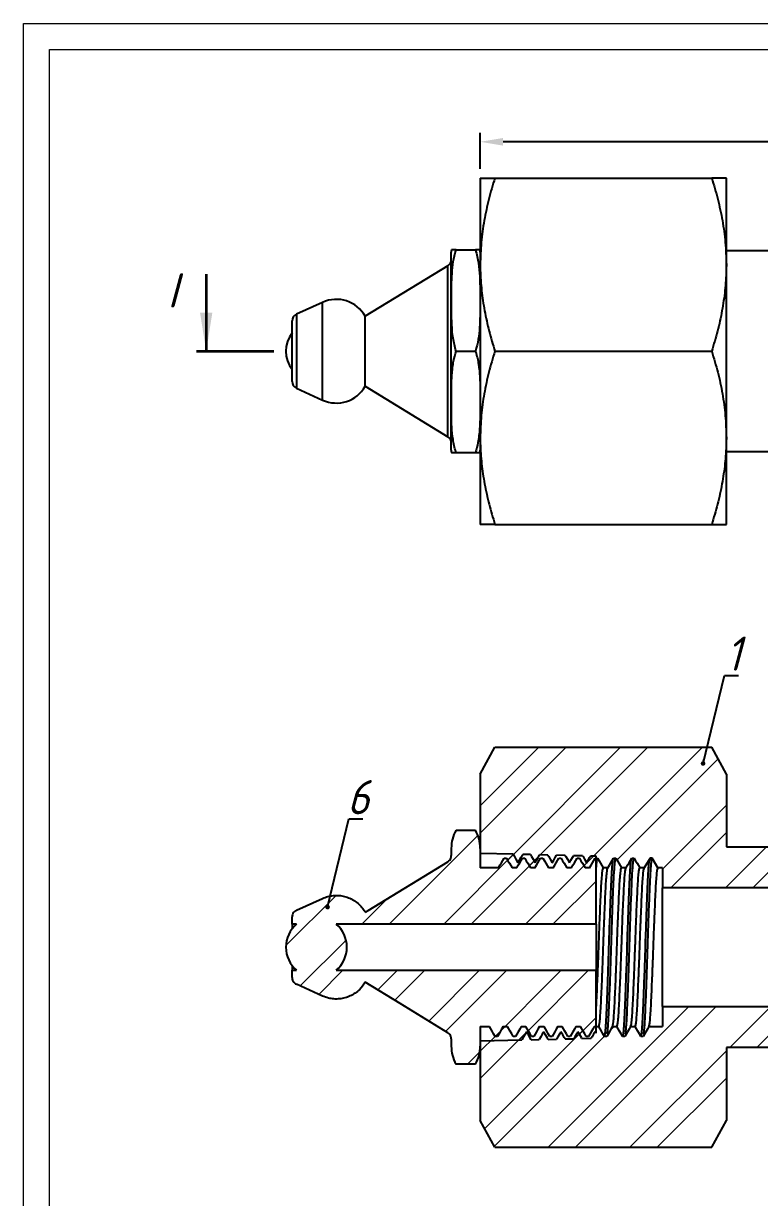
# Model space of a CAD drawing. Header units: millimetres. Extents: x 1276 to 1839, y 649 to 1061.
# Drawn here: x 1692.9 to 1733.3, y 831.9 to 896.3 of the extents above; entities that cross this region are included whole.
import ezdxf

# ---------------------------------------------------------------- set-up
doc = ezdxf.new("R2010")
doc.units = ezdxf.units.MM
doc.linetypes.add('PHANTOM', pattern=[12.7, 6.35, -1.27, 1.27, -1.27, 1.27, -1.27])
doc.linetypes.add('SLD-Solid', pattern=[0])
doc.styles.add('GENISO', font='geniso.shx', dxfattribs={"oblique": 15})
doc.dimstyles.new('Scale', dxfattribs={"dimscale": 0.5, "dimtxt": 2.5, "dimasz": 2.5, "dimexe": 1, "dimexo": 1, "dimgap": 0.2, "dimtad": 1, "dimdec": 1, "dimzin": 0, "dimtxsty": 'GENISO', "dimcen": 2.5, "dimclrd": 1, "dimclre": 1, "dimclrt": 7, "dimadec": 0, "dimazin": 0, "dimtfac": 1, "dimtdec": 1, "dimtmove": 0, "dimatfit": 3, "dimfxl": 1, "dimtzin": 0, "dimlwd": -1, "dimlwe": -1, "dimarcsym": 0})
pattern_1 = [(45, (1694.0508, 793.5355), (-2.24506, 2.24506), []), (45, (1695.5475, 793.5355), (-2.24506, 2.24506), [])]

# ---------------------------------------------------------------- blocks, each defined once
blk = doc.blocks.new('*D17')
at = {"color": 1, "transparency": 16777216}
for p, q in [((1717.955, 888.302), (1717.955, 890.291)), ((1770.255, 886.202), (1770.255, 890.291)), ((1769.005, 889.791), (1719.205, 889.791))]:
    blk.add_line(p, q, dxfattribs=at)
for points in [[(1719.205, 890), (1719.205, 889.583), (1717.955, 889.791)], [(1769.005, 890), (1769.005, 889.583), (1770.255, 889.791)]]:
    blk.add_solid(points, dxfattribs=at)
at = {"layer": 'Defpoints', "color": 0, "transparency": 16777216}
for p in [(1717.955, 889.791), (1717.955, 887.802), (1770.255, 885.702)]:
    blk.add_point(p, dxfattribs=at)
at = {"color": 7, "transparency": 16777216, "insert": (1744.105, 890.61), "char_height": 1.25, "attachment_point": 5, "style": 'GENISO'}
blk.add_mtext('52,3', dxfattribs=at)

msp = doc.modelspace()

# ---------------------------------------------------------------- hatches: boundary and pattern name
at = {"linetype": 'Continuous', "lineweight": 18}
h = msp.add_hatch(dxfattribs=at)
h.set_pattern_fill('ANSI32', color=256, scale=0.333333, style=0)
h.set_pattern_definition(pattern_1)
h.paths.add_polyline_path([(1717.955, 855.102), (1717.955, 849.952), (1718.955, 849.952), (1719.267, 850.493), (1719.392, 850.493), (1719.705, 849.952), (1719.955, 849.952), (1720.267, 850.493), (1720.392, 850.493), (1720.705, 849.952), (1720.955, 849.952), (1721.267, 850.493), (1721.392, 850.493), (1721.705, 849.952), (1721.955, 849.952), (1722.267, 850.493), (1722.392, 850.493), (1722.705, 849.952), (1722.955, 849.952), (1723.267, 850.493), (1723.392, 850.493), (1723.705, 849.952), (1723.955, 849.952), (1724.267, 850.493), (1724.392, 850.493), (1724.705, 849.952), (1724.955, 849.952), (1725.267, 850.493), (1725.392, 850.493), (1725.705, 849.952), (1725.955, 849.952), (1726.267, 850.493), (1726.392, 850.493), (1726.705, 849.952), (1726.955, 849.952), (1727.267, 850.493), (1727.392, 850.493), (1727.705, 849.952), (1727.955, 849.952), (1727.955, 848.852), (1750.455, 848.852), (1750.455, 849.602), (1758.486, 849.602), (1759.955, 850.818), (1759.955, 851.102), (1759.33, 851.102), (1758.939, 851.779), (1758.783, 851.779), (1758.392, 851.102), (1758.08, 851.102), (1757.689, 851.779), (1757.533, 851.779), (1757.142, 851.102), (1756.83, 851.102), (1756.439, 851.779), (1756.283, 851.779), (1755.892, 851.102), (1755.58, 851.102), (1755.189, 851.779), (1755.033, 851.779), (1754.642, 851.102), (1754.33, 851.102), (1753.939, 851.779), (1753.783, 851.779), (1753.392, 851.102), (1753.08, 851.102), (1752.689, 851.779), (1752.533, 851.779), (1752.142, 851.102), (1751.83, 851.102), (1751.439, 851.779), (1751.283, 851.779), (1750.892, 851.102), (1750.58, 851.102), (1750.189, 851.779), (1750.033, 851.779), (1749.642, 851.102), (1749.33, 851.102), (1748.939, 851.779), (1748.783, 851.779), (1748.392, 851.102), (1748.08, 851.102), (1747.689, 851.779), (1747.533, 851.779), (1747.142, 851.102), (1746.83, 851.102), (1746.439, 851.779), (1746.283, 851.779), (1745.892, 851.102), (1745.58, 851.102), (1745.189, 851.779), (1745.033, 851.779), (1744.642, 851.102), (1744.33, 851.102), (1743.939, 851.779), (1743.783, 851.779), (1743.392, 851.102), (1743.08, 851.102), (1742.689, 851.779), (1742.533, 851.779), (1742.142, 851.102), (1741.83, 851.102), (1741.439, 851.779), (1741.283, 851.779), (1740.892, 851.102), (1740.58, 851.102), (1740.189, 851.779), (1740.033, 851.779), (1739.642, 851.102), (1739.33, 851.102), (1738.939, 851.779), (1738.783, 851.779), (1738.392, 851.102), (1738.08, 851.102), (1737.689, 851.779), (1737.533, 851.779), (1737.142, 851.102), (1736.83, 851.102), (1736.439, 851.779), (1736.283, 851.779), (1735.892, 851.102), (1735.58, 851.102), (1735.189, 851.779), (1735.033, 851.779), (1734.642, 851.102), (1731.455, 851.102), (1731.455, 855.102), (1730.655, 856.572), (1718.755, 856.572)], flags=0)
h = msp.add_hatch(dxfattribs=at)
h.set_pattern_fill('ANSI32', color=256, scale=0.333333, style=0)
h.set_pattern_definition(pattern_1)
edge = h.paths.add_edge_path(flags=0)
edge.add_line((1716.367, 840.572), (1716.367, 840.178))
edge.add_arc((1718.387, 840.178), 2.02, 180, 209.3904)
edge.add_line((1716.627, 839.186), (1717.695, 839.186))
edge.add_arc((1715.935, 840.178), 2.02, 330.6096, 360)
edge.add_line((1717.955, 840.178), (1717.955, 840.458))
edge.add_line((1717.955, 840.458), (1720.232, 840.513))
edge.add_spline(control_points=[(1720.232, 840.513), (1720.265, 840.57), (1720.298, 840.626), (1720.33, 840.683), (1720.358, 840.73), (1720.385, 840.777), (1720.412, 840.825), (1720.44, 840.872), (1720.467, 840.919), (1720.494, 840.967)], knot_values=[0.000025, 0.000025, 0.000025, 0.000025, 0.000221, 0.000221, 0.000221, 0.000385, 0.000385, 0.000385, 0.000549, 0.000549, 0.000549, 0.000549], weights=[1, 1, 1, 1, 1, 1, 1, 1, 1, 1], degree=3, periodic=0)
edge.add_spline(control_points=[(1720.494, 840.967), (1720.529, 840.907), (1720.563, 840.848), (1720.597, 840.788), (1720.625, 840.741), (1720.652, 840.694), (1720.679, 840.646), (1720.702, 840.606), (1720.726, 840.566), (1720.749, 840.525)], knot_values=[0, 0, 0, 0, 0.000206, 0.000206, 0.000206, 0.00037, 0.00037, 0.00037, 0.00051, 0.00051, 0.00051, 0.00051], weights=[1, 1, 1, 1, 1, 1, 1, 1, 1, 1], degree=3, periodic=0)
edge.add_line((1720.749, 840.525), (1721.186, 840.536))
edge.add_spline(control_points=[(1721.186, 840.536), (1721.214, 840.585), (1721.243, 840.634), (1721.271, 840.683), (1721.298, 840.73), (1721.326, 840.777), (1721.353, 840.825), (1721.38, 840.872), (1721.408, 840.919), (1721.435, 840.967)], knot_values=[0.000051, 0.000051, 0.000051, 0.000051, 0.000221, 0.000221, 0.000221, 0.000385, 0.000385, 0.000385, 0.000549, 0.000549, 0.000549, 0.000549], weights=[1, 1, 1, 1, 1, 1, 1, 1, 1, 1], degree=3, periodic=0)
edge.add_spline(control_points=[(1721.435, 840.967), (1721.469, 840.907), (1721.504, 840.848), (1721.538, 840.788), (1721.565, 840.741), (1721.593, 840.694), (1721.62, 840.646), (1721.639, 840.613), (1721.658, 840.58), (1721.677, 840.547)], knot_values=[0, 0, 0, 0, 0.000206, 0.000206, 0.000206, 0.00037, 0.00037, 0.00037, 0.000484, 0.000484, 0.000484, 0.000484], weights=[1, 1, 1, 1, 1, 1, 1, 1, 1, 1], degree=3, periodic=0)
edge.add_line((1721.677, 840.547), (1722.14, 840.559))
edge.add_spline(control_points=[(1722.14, 840.559), (1722.164, 840.6), (1722.188, 840.641), (1722.212, 840.683), (1722.239, 840.73), (1722.266, 840.777), (1722.294, 840.825), (1722.321, 840.872), (1722.348, 840.919), (1722.376, 840.967)], knot_values=[0.000078, 0.000078, 0.000078, 0.000078, 0.000221, 0.000221, 0.000221, 0.000385, 0.000385, 0.000385, 0.000549, 0.000549, 0.000549, 0.000549], weights=[1, 1, 1, 1, 1, 1, 1, 1, 1, 1], degree=3, periodic=0)
edge.add_spline(control_points=[(1722.376, 840.967), (1722.41, 840.907), (1722.444, 840.848), (1722.479, 840.788), (1722.506, 840.741), (1722.533, 840.694), (1722.561, 840.646), (1722.575, 840.621), (1722.59, 840.595), (1722.605, 840.57)], knot_values=[0, 0, 0, 0, 0.000206, 0.000206, 0.000206, 0.00037, 0.00037, 0.00037, 0.000458, 0.000458, 0.000458, 0.000458], weights=[1, 1, 1, 1, 1, 1, 1, 1, 1, 1], degree=3, periodic=0)
edge.add_line((1722.605, 840.57), (1723.094, 840.581))
edge.add_spline(control_points=[(1723.094, 840.581), (1723.113, 840.615), (1723.133, 840.649), (1723.152, 840.683), (1723.18, 840.73), (1723.207, 840.777), (1723.234, 840.825), (1723.262, 840.872), (1723.289, 840.919), (1723.316, 840.967)], knot_values=[0.000104, 0.000104, 0.000104, 0.000104, 0.000221, 0.000221, 0.000221, 0.000385, 0.000385, 0.000385, 0.000549, 0.000549, 0.000549, 0.000549], weights=[1, 1, 1, 1, 1, 1, 1, 1, 1, 1], degree=3, periodic=0)
edge.add_spline(control_points=[(1723.316, 840.967), (1723.351, 840.907), (1723.385, 840.848), (1723.419, 840.788), (1723.447, 840.741), (1723.474, 840.694), (1723.501, 840.646), (1723.512, 840.628), (1723.522, 840.61), (1723.533, 840.592)], knot_values=[0, 0, 0, 0, 0.000206, 0.000206, 0.000206, 0.00037, 0.00037, 0.00037, 0.000433, 0.000433, 0.000433, 0.000433], weights=[1, 1, 1, 1, 1, 1, 1, 1, 1, 1], degree=3, periodic=0)
edge.add_line((1723.533, 840.592), (1724.048, 840.604))
edge.add_spline(control_points=[(1724.048, 840.604), (1724.063, 840.63), (1724.078, 840.657), (1724.093, 840.683), (1724.121, 840.73), (1724.148, 840.777), (1724.175, 840.825), (1724.202, 840.872), (1724.23, 840.919), (1724.257, 840.967)], knot_values=[0.00013, 0.00013, 0.00013, 0.00013, 0.000221, 0.000221, 0.000221, 0.000385, 0.000385, 0.000385, 0.000549, 0.000549, 0.000549, 0.000549], weights=[1, 1, 1, 1, 1, 1, 1, 1, 1, 1], degree=3, periodic=0)
edge.add_spline(control_points=[(1724.257, 840.967), (1724.273, 840.939), (1724.289, 840.912), (1724.305, 840.884)], knot_values=[0, 0, 0, 0, 0.000095, 0.000095, 0.000095, 0.000095], weights=[1, 1, 1, 1], degree=3, periodic=0)
edge.add_line((1724.305, 840.884), (1724.305, 844.334))
edge.add_line((1724.305, 844.334), (1710.057, 844.334))
edge.add_arc((1708.967, 845.602), 1.672, 310.6615, 409.30931)
edge.add_line((1710.057, 846.87), (1724.305, 846.87))
edge.add_line((1724.305, 846.87), (1724.305, 850.594))
edge.add_line((1724.305, 850.594), (1723.997, 850.601))
edge.add_spline(control_points=[(1723.997, 850.601), (1723.982, 850.574), (1723.966, 850.547), (1723.951, 850.521), (1723.923, 850.473), (1723.896, 850.426), (1723.869, 850.379), (1723.841, 850.331), (1723.814, 850.284), (1723.787, 850.237)], knot_values=[0.000113, 0.000113, 0.000113, 0.000113, 0.000206, 0.000206, 0.000206, 0.00037, 0.00037, 0.00037, 0.000534, 0.000534, 0.000534, 0.000534], weights=[1, 1, 1, 1, 1, 1, 1, 1, 1, 1], degree=3, periodic=0)
edge.add_spline(control_points=[(1723.787, 850.237), (1723.75, 850.3), (1723.713, 850.364), (1723.676, 850.428), (1723.649, 850.475), (1723.622, 850.523), (1723.594, 850.57), (1723.586, 850.584), (1723.578, 850.597), (1723.571, 850.611)], knot_values=[0, 0, 0, 0, 0.000221, 0.000221, 0.000221, 0.000385, 0.000385, 0.000385, 0.000432, 0.000432, 0.000432, 0.000432], weights=[1, 1, 1, 1, 1, 1, 1, 1, 1, 1], degree=3, periodic=0)
edge.add_line((1723.571, 850.611), (1723.069, 850.623))
edge.add_spline(control_points=[(1723.069, 850.623), (1723.049, 850.589), (1723.03, 850.555), (1723.01, 850.521), (1722.983, 850.473), (1722.955, 850.426), (1722.928, 850.379), (1722.901, 850.331), (1722.873, 850.284), (1722.846, 850.237)], knot_values=[0.000088, 0.000088, 0.000088, 0.000088, 0.000206, 0.000206, 0.000206, 0.00037, 0.00037, 0.00037, 0.000534, 0.000534, 0.000534, 0.000534], weights=[1, 1, 1, 1, 1, 1, 1, 1, 1, 1], degree=3, periodic=0)
edge.add_spline(control_points=[(1722.846, 850.237), (1722.809, 850.3), (1722.772, 850.364), (1722.735, 850.428), (1722.708, 850.475), (1722.681, 850.523), (1722.653, 850.57), (1722.641, 850.591), (1722.629, 850.613), (1722.617, 850.634)], knot_values=[0, 0, 0, 0, 0.000221, 0.000221, 0.000221, 0.000385, 0.000385, 0.000385, 0.000459, 0.000459, 0.000459, 0.000459], weights=[1, 1, 1, 1, 1, 1, 1, 1, 1, 1], degree=3, periodic=0)
edge.add_line((1722.617, 850.634), (1722.141, 850.645))
edge.add_spline(control_points=[(1722.141, 850.645), (1722.117, 850.604), (1722.093, 850.562), (1722.069, 850.521), (1722.042, 850.473), (1722.015, 850.426), (1721.987, 850.379), (1721.96, 850.331), (1721.933, 850.284), (1721.905, 850.237)], knot_values=[0.000062, 0.000062, 0.000062, 0.000062, 0.000206, 0.000206, 0.000206, 0.00037, 0.00037, 0.00037, 0.000534, 0.000534, 0.000534, 0.000534], weights=[1, 1, 1, 1, 1, 1, 1, 1, 1, 1], degree=3, periodic=0)
edge.add_spline(control_points=[(1721.905, 850.237), (1721.868, 850.3), (1721.832, 850.364), (1721.795, 850.428), (1721.767, 850.475), (1721.74, 850.523), (1721.713, 850.57), (1721.696, 850.599), (1721.679, 850.628), (1721.663, 850.657)], knot_values=[0, 0, 0, 0, 0.000221, 0.000221, 0.000221, 0.000385, 0.000385, 0.000385, 0.000485, 0.000485, 0.000485, 0.000485], weights=[1, 1, 1, 1, 1, 1, 1, 1, 1, 1], degree=3, periodic=0)
edge.add_line((1721.663, 850.657), (1721.213, 850.668))
edge.add_spline(control_points=[(1721.213, 850.668), (1721.185, 850.619), (1721.157, 850.57), (1721.128, 850.521), (1721.101, 850.473), (1721.074, 850.426), (1721.046, 850.379), (1721.019, 850.331), (1720.992, 850.284), (1720.965, 850.237)], knot_values=[0.000036, 0.000036, 0.000036, 0.000036, 0.000206, 0.000206, 0.000206, 0.00037, 0.00037, 0.00037, 0.000534, 0.000534, 0.000534, 0.000534], weights=[1, 1, 1, 1, 1, 1, 1, 1, 1, 1], degree=3, periodic=0)
edge.add_spline(control_points=[(1720.965, 850.237), (1720.928, 850.3), (1720.891, 850.364), (1720.854, 850.428), (1720.827, 850.475), (1720.799, 850.523), (1720.772, 850.57), (1720.751, 850.607), (1720.73, 850.643), (1720.709, 850.68)], knot_values=[0, 0, 0, 0, 0.000221, 0.000221, 0.000221, 0.000385, 0.000385, 0.000385, 0.000511, 0.000511, 0.000511, 0.000511], weights=[1, 1, 1, 1, 1, 1, 1, 1, 1, 1], degree=3, periodic=0)
edge.add_line((1720.709, 850.68), (1720.285, 850.69))
edge.add_spline(control_points=[(1720.285, 850.69), (1720.253, 850.633), (1720.22, 850.577), (1720.188, 850.521), (1720.16, 850.473), (1720.133, 850.426), (1720.106, 850.379), (1720.078, 850.331), (1720.051, 850.284), (1720.024, 850.237)], knot_values=[0.000011, 0.000011, 0.000011, 0.000011, 0.000206, 0.000206, 0.000206, 0.00037, 0.00037, 0.00037, 0.000534, 0.000534, 0.000534, 0.000534], weights=[1, 1, 1, 1, 1, 1, 1, 1, 1, 1], degree=3, periodic=0)
edge.add_spline(control_points=[(1720.024, 850.237), (1719.987, 850.3), (1719.95, 850.364), (1719.913, 850.428), (1719.886, 850.475), (1719.859, 850.523), (1719.831, 850.57), (1719.806, 850.614), (1719.78, 850.658), (1719.755, 850.702)], knot_values=[0, 0, 0, 0, 0.000221, 0.000221, 0.000221, 0.000385, 0.000385, 0.000385, 0.000538, 0.000538, 0.000538, 0.000538], weights=[1, 1, 1, 1, 1, 1, 1, 1, 1, 1], degree=3, periodic=0)
edge.add_line((1719.755, 850.702), (1717.955, 850.745))
edge.add_line((1717.955, 850.745), (1717.955, 851.026))
edge.add_arc((1715.935, 851.026), 2.02, 0, 29.3904)
edge.add_line((1717.695, 852.018), (1716.627, 852.018))
edge.add_arc((1718.387, 851.026), 2.02, 150.6096, 180)
edge.add_line((1716.367, 851.026), (1716.367, 850.632))
edge.add_spline(control_points=[(1716.367, 850.632), (1716.367, 850.63), (1716.367, 850.629), (1716.367, 850.627), (1716.367, 850.583), (1716.359, 850.538), (1716.343, 850.496), (1716.328, 850.455), (1716.306, 850.415), (1716.278, 850.38), (1716.25, 850.346), (1716.215, 850.316), (1716.177, 850.293)], knot_values=[0.000403, 0.000403, 0.000403, 0.000403, 0.000407, 0.000407, 0.000407, 0.00054, 0.00054, 0.00054, 0.000673, 0.000673, 0.000673, 0.000806, 0.000806, 0.000806, 0.000806], weights=[1, 1, 1, 1, 1, 1, 1, 1, 1, 1, 1, 1, 1], degree=3, periodic=0)
edge.add_spline(control_points=[(1716.177, 850.293), (1714.722, 849.403), (1713.268, 848.514), (1711.813, 847.624), (1711.757, 847.59), (1711.702, 847.556), (1711.646, 847.522)], knot_values=[0.009861, 0.009861, 0.009861, 0.009861, 0.014977, 0.014977, 0.014977, 0.015173, 0.015173, 0.015173, 0.015173], weights=[1, 1, 1, 1, 1, 1, 1], degree=3, periodic=0)
edge.add_spline(control_points=[(1711.646, 847.522), (1711.606, 847.592), (1711.562, 847.659), (1711.514, 847.723), (1711.39, 847.886), (1711.237, 848.029), (1711.067, 848.142), (1710.897, 848.255), (1710.705, 848.34), (1710.507, 848.39), (1710.309, 848.44), (1710.1, 848.456), (1709.896, 848.438), (1709.693, 848.42), (1709.49, 848.366), (1709.305, 848.281)], knot_values=[0, 0, 0, 0, 0.000241, 0.000241, 0.000241, 0.000861, 0.000861, 0.000861, 0.001481, 0.001481, 0.001481, 0.002101, 0.002101, 0.002101, 0.00272, 0.00272, 0.00272, 0.00272], weights=[1, 1, 1, 1, 1, 1, 1, 1, 1, 1, 1, 1, 1, 1, 1, 1], degree=3, periodic=0)
edge.add_spline(control_points=[(1709.305, 848.281), (1708.826, 848.064), (1708.347, 847.846), (1707.868, 847.628)], knot_values=[0.005086, 0.005086, 0.005086, 0.005086, 0.006664, 0.006664, 0.006664, 0.006664], weights=[1, 1, 1, 1], degree=3, periodic=0)
edge.add_spline(control_points=[(1707.868, 847.628), (1707.828, 847.61), (1707.79, 847.584), (1707.758, 847.553), (1707.726, 847.523), (1707.699, 847.486), (1707.679, 847.446), (1707.659, 847.407), (1707.645, 847.363), (1707.639, 847.319), (1707.637, 847.302), (1707.636, 847.284), (1707.636, 847.267)], knot_values=[0, 0, 0, 0, 0.000133, 0.000133, 0.000133, 0.000267, 0.000267, 0.000267, 0.0004, 0.0004, 0.0004, 0.000452, 0.000452, 0.000452, 0.000452], weights=[1, 1, 1, 1, 1, 1, 1, 1, 1, 1, 1, 1, 1], degree=3, periodic=0)
edge.add_line((1707.636, 847.267), (1707.636, 846.87))
edge.add_line((1707.636, 846.87), (1707.877, 846.87))
edge.add_arc((1708.967, 845.602), 1.672, 130.69069, 229.3385)
edge.add_line((1707.878, 844.334), (1707.636, 844.334))
edge.add_line((1707.636, 844.334), (1707.636, 843.937))
edge.add_spline(control_points=[(1707.636, 843.937), (1707.636, 843.91), (1707.639, 843.882), (1707.644, 843.856), (1707.653, 843.812), (1707.67, 843.77), (1707.693, 843.732), (1707.716, 843.694), (1707.746, 843.659), (1707.78, 843.631), (1707.807, 843.609), (1707.837, 843.59), (1707.868, 843.575)], knot_values=[0.000452, 0.000452, 0.000452, 0.000452, 0.000533, 0.000533, 0.000533, 0.000666, 0.000666, 0.000666, 0.0008, 0.0008, 0.0008, 0.000903, 0.000903, 0.000903, 0.000903], weights=[1, 1, 1, 1, 1, 1, 1, 1, 1, 1, 1, 1, 1], degree=3, periodic=0)
edge.add_spline(control_points=[(1707.868, 843.575), (1708.347, 843.358), (1708.826, 843.14), (1709.305, 842.922)], knot_values=[0.016486, 0.016486, 0.016486, 0.016486, 0.018077, 0.018077, 0.018077, 0.018077], weights=[1, 1, 1, 1], degree=3, periodic=0)
edge.add_spline(control_points=[(1709.305, 842.922), (1709.406, 842.876), (1709.513, 842.838), (1709.621, 842.812), (1709.819, 842.762), (1710.029, 842.747), (1710.232, 842.766), (1710.435, 842.785), (1710.638, 842.84), (1710.823, 842.925), (1711.009, 843.011), (1711.182, 843.129), (1711.329, 843.271), (1711.453, 843.392), (1711.561, 843.531), (1711.646, 843.681)], knot_values=[0, 0, 0, 0, 0.000336, 0.000336, 0.000336, 0.000954, 0.000954, 0.000954, 0.001573, 0.001573, 0.001573, 0.002191, 0.002191, 0.002191, 0.002713, 0.002713, 0.002713, 0.002713], weights=[1, 1, 1, 1, 1, 1, 1, 1, 1, 1, 1, 1, 1, 1, 1, 1], degree=3, periodic=0)
edge.add_spline(control_points=[(1711.646, 843.681), (1712.285, 843.291), (1712.923, 842.9), (1713.562, 842.51), (1714.433, 841.977), (1715.305, 841.444), (1716.177, 840.91)], knot_values=[0.022513, 0.022513, 0.022513, 0.022513, 0.024745, 0.024745, 0.024745, 0.027794, 0.027794, 0.027794, 0.027794], weights=[1, 1, 1, 1, 1, 1, 1], degree=3, periodic=0)
edge.add_spline(control_points=[(1716.177, 840.91), (1716.218, 840.886), (1716.254, 840.854), (1716.283, 840.816), (1716.31, 840.782), (1716.332, 840.741), (1716.346, 840.699), (1716.36, 840.658), (1716.367, 840.615), (1716.367, 840.572)], knot_values=[0, 0, 0, 0, 0.000141, 0.000141, 0.000141, 0.000274, 0.000274, 0.000274, 0.000403, 0.000403, 0.000403, 0.000403], weights=[1, 1, 1, 1, 1, 1, 1, 1, 1, 1], degree=3, periodic=0)
h = msp.add_hatch(dxfattribs=at)
h.set_pattern_fill('ANSI32', color=256, scale=0.333333, style=0)
h.set_pattern_definition(pattern_1)
h.paths.add_polyline_path([(1734.408, 839.425), (1734.564, 839.425), (1734.955, 840.102), (1735.267, 840.102), (1735.658, 839.425), (1735.814, 839.425), (1736.205, 840.102), (1736.517, 840.102), (1736.908, 839.425), (1737.064, 839.425), (1737.455, 840.102), (1737.767, 840.102), (1738.158, 839.425), (1738.314, 839.425), (1738.705, 840.102), (1739.017, 840.102), (1739.408, 839.425), (1739.564, 839.425), (1739.955, 840.102), (1740.267, 840.102), (1740.658, 839.425), (1740.814, 839.425), (1741.205, 840.102), (1741.517, 840.102), (1741.908, 839.425), (1742.064, 839.425), (1742.455, 840.102), (1742.767, 840.102), (1743.158, 839.425), (1743.314, 839.425), (1743.705, 840.102), (1744.017, 840.102), (1744.408, 839.425), (1744.564, 839.425), (1744.955, 840.102), (1745.267, 840.102), (1745.658, 839.425), (1745.814, 839.425), (1746.205, 840.102), (1746.517, 840.102), (1746.908, 839.425), (1747.064, 839.425), (1747.455, 840.102), (1747.767, 840.102), (1748.158, 839.425), (1748.314, 839.425), (1748.705, 840.102), (1749.017, 840.102), (1749.408, 839.425), (1749.564, 839.425), (1749.955, 840.102), (1750.267, 840.102), (1750.658, 839.425), (1750.814, 839.425), (1751.205, 840.102), (1751.517, 840.102), (1751.908, 839.425), (1752.064, 839.425), (1752.455, 840.102), (1752.767, 840.102), (1753.158, 839.425), (1753.314, 839.425), (1753.705, 840.102), (1754.017, 840.102), (1754.408, 839.425), (1754.564, 839.425), (1754.955, 840.102), (1755.267, 840.102), (1755.658, 839.425), (1755.814, 839.425), (1756.205, 840.102), (1756.517, 840.102), (1756.908, 839.425), (1757.064, 839.425), (1757.455, 840.102), (1757.767, 840.102), (1758.158, 839.425), (1758.314, 839.425), (1758.705, 840.102), (1759.955, 840.102), (1759.955, 840.385), (1758.486, 841.602), (1750.455, 841.602), (1750.455, 842.352), (1727.955, 842.352), (1727.955, 841.252), (1727.205, 841.252), (1726.892, 840.711), (1726.767, 840.711), (1726.455, 841.252), (1726.205, 841.252), (1725.892, 840.711), (1725.767, 840.711), (1725.455, 841.252), (1725.205, 841.252), (1724.892, 840.711), (1724.767, 840.711), (1724.455, 841.252), (1724.205, 841.252), (1723.892, 840.711), (1723.767, 840.711), (1723.455, 841.252), (1723.205, 841.252), (1722.892, 840.711), (1722.767, 840.711), (1722.455, 841.252), (1722.205, 841.252), (1721.892, 840.711), (1721.767, 840.711), (1721.455, 841.252), (1721.205, 841.252), (1720.892, 840.711), (1720.767, 840.711), (1720.455, 841.252), (1720.205, 841.252), (1719.892, 840.711), (1719.767, 840.711), (1719.455, 841.252), (1719.205, 841.252), (1718.892, 840.711), (1718.767, 840.711), (1718.455, 841.252), (1717.955, 841.252), (1717.955, 836.102), (1718.755, 834.632), (1730.655, 834.632), (1731.455, 836.102), (1731.455, 840.102), (1734.017, 840.102)], flags=0)

# ---------------------------------------------------------------- linework, layer by layer
at = {"linetype": 'Continuous', "lineweight": 25}
for p, q in [((1717.955, 887.802), (1717.955, 883.052)), ((1718.755, 887.802), (1730.655, 887.802)), ((1731.455, 883.052), (1731.455, 887.802)), ((1716.627, 883.859), (1717.695, 883.859)), ((1734.955, 883.802), (1731.455, 883.802)), ((1716.367, 875.59), (1716.367, 883.727)), ((1716.177, 882.994), (1711.646, 880.223)), ((1716.177, 875.957), (1716.177, 882.994)), ((1717.955, 883.052), (1717.955, 873.552)), ((1731.455, 873.552), (1731.455, 883.052)), ((1709.305, 880.983), (1707.868, 880.329)), ((1709.305, 876.963), (1709.305, 880.983)), ((1707.636, 876.638), (1707.636, 879.968)), ((1707.868, 880.329), (1707.868, 877.29)), ((1711.646, 877.343), (1711.646, 880.223)), ((1716.627, 878.302), (1717.695, 878.302)), ((1718.755, 878.302), (1730.655, 878.302)), ((1711.646, 876.383), (1711.646, 877.343)), ((1707.868, 877.29), (1707.868, 876.277)), ((1709.305, 875.623), (1709.305, 876.963)), ((1707.868, 876.277), (1709.305, 875.623)), ((1711.646, 876.383), (1716.177, 873.612)), ((1716.177, 873.612), (1716.177, 875.957)), ((1716.367, 872.878), (1716.367, 875.59)), ((1717.955, 873.552), (1717.955, 868.802)), ((1731.455, 868.802), (1731.455, 873.552)), ((1716.627, 872.746), (1717.695, 872.746)), ((1731.455, 872.802), (1734.324, 872.802)), ((1718.755, 868.802), (1730.655, 868.802)), ((1717.955, 855.102), (1718.755, 856.572)), ((1718.755, 856.572), (1730.655, 856.572)), ((1731.455, 855.102), (1730.655, 856.572)), ((1717.955, 855.102), (1717.955, 849.952)), ((1731.455, 855.102), (1731.455, 851.102)), ((1716.627, 852.018), (1717.695, 852.018)), ((1716.367, 851.026), (1716.367, 850.632)), ((1717.955, 851.026), (1717.955, 850.745)), ((1731.455, 851.102), (1734.642, 851.102)), ((1719.755, 850.702), (1717.955, 850.745)), ((1719.267, 850.493), (1719.392, 850.493)), ((1720.267, 850.493), (1720.392, 850.493)), ((1720.709, 850.68), (1720.285, 850.69)), ((1721.663, 850.657), (1721.213, 850.668)), ((1721.267, 850.493), (1721.392, 850.493)), ((1722.617, 850.634), (1722.141, 850.645)), ((1722.267, 850.493), (1722.392, 850.493)), ((1723.571, 850.611), (1723.069, 850.623)), ((1723.267, 850.493), (1723.392, 850.493)), ((1724.305, 850.594), (1723.997, 850.601)), ((1724.267, 850.493), (1724.392, 850.493)), ((1724.305, 846.87), (1724.305, 850.594)), ((1725.267, 850.493), (1725.392, 850.493)), ((1726.267, 850.493), (1726.392, 850.493)), ((1727.267, 850.493), (1726.955, 849.952)), ((1727.392, 850.493), (1727.267, 850.493)), ((1727.705, 849.952), (1727.392, 850.493)), ((1718.955, 849.952), (1717.955, 849.952)), ((1719.955, 849.952), (1719.705, 849.952)), ((1720.955, 849.952), (1720.705, 849.952)), ((1721.955, 849.952), (1721.705, 849.952)), ((1722.955, 849.952), (1722.705, 849.952)), ((1723.955, 849.952), (1723.705, 849.952)), ((1724.955, 849.952), (1724.705, 849.952)), ((1725.955, 849.952), (1725.705, 849.952)), ((1726.955, 849.952), (1726.705, 849.952)), ((1727.955, 849.952), (1727.705, 849.952)), ((1727.955, 849.952), (1727.955, 848.852)), ((1750.455, 848.852), (1727.955, 848.852)), ((1727.955, 842.352), (1727.955, 848.852)), ((1707.868, 847.628), (1709.305, 848.281)), ((1707.636, 846.87), (1707.636, 847.267)), ((1707.877, 846.87), (1707.636, 846.87)), ((1707.636, 846.87), (1707.636, 846.614)), ((1724.305, 846.87), (1710.057, 846.87)), ((1724.305, 846.87), (1724.305, 844.334)), ((1707.636, 844.59), (1707.636, 844.334)), ((1707.636, 843.937), (1707.636, 844.334)), ((1707.636, 844.334), (1707.878, 844.334)), ((1710.057, 844.334), (1724.305, 844.334)), ((1724.305, 840.884), (1724.305, 844.334)), ((1709.305, 842.922), (1707.868, 843.575)), ((1727.955, 842.352), (1727.955, 841.252)), ((1727.955, 842.352), (1750.455, 842.352)), ((1717.955, 841.252), (1717.955, 836.102)), ((1717.955, 841.252), (1718.455, 841.252)), ((1718.892, 840.711), (1718.767, 840.711)), ((1719.205, 841.252), (1719.455, 841.252)), ((1719.892, 840.711), (1719.767, 840.711)), ((1720.205, 841.252), (1720.455, 841.252)), ((1720.892, 840.711), (1720.767, 840.711)), ((1721.205, 841.252), (1721.455, 841.252)), ((1721.892, 840.711), (1721.767, 840.711)), ((1722.205, 841.252), (1722.455, 841.252)), ((1722.892, 840.711), (1722.767, 840.711)), ((1723.205, 841.252), (1723.455, 841.252)), ((1723.892, 840.711), (1723.767, 840.711)), ((1724.205, 841.252), (1724.455, 841.252)), ((1724.305, 840.884), (1724.257, 840.967)), ((1724.892, 840.711), (1724.767, 840.711)), ((1725.205, 841.252), (1725.455, 841.252)), ((1725.892, 840.711), (1725.767, 840.711)), ((1726.205, 841.252), (1726.455, 841.252)), ((1726.892, 840.711), (1726.767, 840.711)), ((1727.205, 841.252), (1727.955, 841.252)), ((1716.367, 840.572), (1716.367, 840.178)), ((1717.955, 840.458), (1720.232, 840.513)), ((1717.955, 840.458), (1717.955, 840.178)), ((1720.749, 840.525), (1721.186, 840.536)), ((1721.677, 840.547), (1722.14, 840.559)), ((1722.605, 840.57), (1723.094, 840.581)), ((1723.533, 840.592), (1724.048, 840.604)), ((1734.017, 840.102), (1731.455, 840.102)), ((1731.455, 840.102), (1731.455, 836.102)), ((1717.695, 839.186), (1716.627, 839.186)), ((1718.755, 834.632), (1717.955, 836.102)), ((1730.655, 834.632), (1731.455, 836.102)), ((1718.755, 834.632), (1730.655, 834.632))]:
    msp.add_line(p, q, dxfattribs=at)
at = {"linetype": 'Continuous', "lineweight": 35}
msp.add_line((1702.921, 882.536), (1702.921, 878.302), dxfattribs=at)
at = {"linetype": 'PHANTOM', "lineweight": 35}
msp.add_line((1702.392, 878.302), (1706.627, 878.302), dxfattribs=at)
at = {"linetype": 'SLD-Solid', "lineweight": 15}
for points in [[(1692.898, 896.283), (1839.363, 896.283), (1839.363, 793.973), (1692.898, 793.973)], [(1694.334, 894.847), (1837.927, 894.847), (1837.927, 795.409), (1694.334, 795.409)]]:
    msp.add_lwpolyline(points, close=True, dxfattribs=at)
at = {"linetype": 'Continuous', "lineweight": 25, "flags": 128}
for points in [[(1711.646, 847.522), (1711.813, 847.624), (1716.177, 850.293)], [(1718.955, 849.952), (1719.038, 850.096), (1719.121, 850.239), (1719.267, 850.493)], [(1719.392, 850.493), (1719.475, 850.349), (1719.558, 850.206), (1719.705, 849.952)], [(1719.755, 850.702), (1719.831, 850.57), (1719.913, 850.428), (1720.024, 850.237)], [(1719.955, 849.952), (1720.038, 850.096), (1720.121, 850.239), (1720.267, 850.493)], [(1720.024, 850.237), (1720.106, 850.379), (1720.188, 850.521), (1720.285, 850.69)], [(1720.392, 850.493), (1720.475, 850.349), (1720.558, 850.206), (1720.705, 849.952)], [(1720.709, 850.68), (1720.772, 850.57), (1720.854, 850.428), (1720.965, 850.237)], [(1720.955, 849.952), (1721.038, 850.096), (1721.121, 850.239), (1721.267, 850.493)], [(1720.965, 850.237), (1721.046, 850.379), (1721.128, 850.521), (1721.213, 850.668)], [(1721.392, 850.493), (1721.475, 850.349), (1721.558, 850.206), (1721.705, 849.952)], [(1721.663, 850.657), (1721.713, 850.57), (1721.795, 850.428), (1721.905, 850.237)], [(1721.905, 850.237), (1721.987, 850.379), (1722.069, 850.521), (1722.141, 850.645)], [(1721.955, 849.952), (1722.038, 850.096), (1722.121, 850.239), (1722.267, 850.493)], [(1722.392, 850.493), (1722.475, 850.349), (1722.558, 850.206), (1722.705, 849.952)], [(1722.617, 850.634), (1722.653, 850.57), (1722.735, 850.428), (1722.846, 850.237)], [(1722.846, 850.237), (1722.928, 850.379), (1723.01, 850.521), (1723.069, 850.623)], [(1722.955, 849.952), (1723.038, 850.096), (1723.121, 850.239), (1723.267, 850.493)], [(1723.392, 850.493), (1723.475, 850.349), (1723.558, 850.206), (1723.705, 849.952)], [(1723.571, 850.611), (1723.594, 850.57), (1723.676, 850.428), (1723.787, 850.237)], [(1723.787, 850.237), (1723.869, 850.379), (1723.951, 850.521), (1723.997, 850.601)], [(1723.955, 849.952), (1724.038, 850.096), (1724.121, 850.239), (1724.267, 850.493)], [(1724.392, 850.493), (1724.475, 850.349), (1724.558, 850.206), (1724.705, 849.952)], [(1724.955, 849.952), (1725.038, 850.096), (1725.121, 850.239), (1725.267, 850.493)], [(1725.392, 850.493), (1725.475, 850.349), (1725.558, 850.206), (1725.705, 849.952)], [(1725.955, 849.952), (1726.038, 850.096), (1726.121, 850.239), (1726.267, 850.493)], [(1726.392, 850.493), (1726.475, 850.349), (1726.558, 850.206), (1726.705, 849.952)], [(1716.177, 840.91), (1713.562, 842.51), (1711.646, 843.681)], [(1718.767, 840.711), (1718.684, 840.854), (1718.601, 840.998), (1718.455, 841.252)], [(1719.205, 841.252), (1719.122, 841.108), (1719.039, 840.964), (1718.892, 840.711)], [(1719.767, 840.711), (1719.684, 840.854), (1719.601, 840.998), (1719.455, 841.252)], [(1720.205, 841.252), (1720.122, 841.108), (1720.039, 840.964), (1719.892, 840.711)], [(1720.494, 840.967), (1720.412, 840.825), (1720.33, 840.683), (1720.232, 840.513)], [(1720.767, 840.711), (1720.684, 840.854), (1720.601, 840.998), (1720.455, 841.252)], [(1720.749, 840.525), (1720.679, 840.646), (1720.597, 840.788), (1720.494, 840.967)], [(1721.205, 841.252), (1721.122, 841.108), (1721.039, 840.964), (1720.892, 840.711)], [(1721.435, 840.967), (1721.353, 840.825), (1721.271, 840.683), (1721.186, 840.536)], [(1721.677, 840.547), (1721.62, 840.646), (1721.538, 840.788), (1721.435, 840.967)], [(1721.767, 840.711), (1721.684, 840.854), (1721.601, 840.998), (1721.455, 841.252)], [(1722.205, 841.252), (1722.122, 841.108), (1722.039, 840.964), (1721.892, 840.711)], [(1722.376, 840.967), (1722.294, 840.825), (1722.212, 840.683), (1722.14, 840.559)], [(1722.605, 840.57), (1722.561, 840.646), (1722.479, 840.788), (1722.376, 840.967)], [(1722.767, 840.711), (1722.684, 840.854), (1722.601, 840.998), (1722.455, 841.252)], [(1723.205, 841.252), (1723.122, 841.108), (1723.039, 840.964), (1722.892, 840.711)], [(1723.316, 840.967), (1723.234, 840.825), (1723.152, 840.683), (1723.094, 840.581)], [(1723.533, 840.592), (1723.501, 840.646), (1723.419, 840.788), (1723.316, 840.967)], [(1723.767, 840.711), (1723.684, 840.854), (1723.601, 840.998), (1723.455, 841.252)], [(1724.205, 841.252), (1724.122, 841.108), (1724.039, 840.964), (1723.892, 840.711)], [(1724.257, 840.967), (1724.175, 840.825), (1724.093, 840.683), (1724.048, 840.604)], [(1724.767, 840.711), (1724.684, 840.854), (1724.601, 840.998), (1724.455, 841.252)], [(1725.205, 841.252), (1725.122, 841.108), (1725.039, 840.964), (1724.892, 840.711)], [(1725.767, 840.711), (1725.684, 840.854), (1725.601, 840.998), (1725.455, 841.252)], [(1726.205, 841.252), (1726.122, 841.108), (1726.039, 840.964), (1725.892, 840.711)], [(1726.767, 840.711), (1726.684, 840.854), (1726.601, 840.998), (1726.455, 841.252)], [(1727.205, 841.252), (1727.122, 841.108), (1727.039, 840.964), (1726.892, 840.711)]]:
    msp.add_lwpolyline(points, dxfattribs=at)
at = {"linetype": 'Continuous', "lineweight": 25}
for centre, radius, start, end in [((1718.387, 883.727), 2.02, 176.25344, 180), ((1715.935, 883.727), 2.02, 0, 3.74358), ((1715.97, 883.333), 0.397, 301.4451, 0), ((1710.06, 879.323), 1.824, 29.59048, 114.47124), ((1708.033, 879.968), 0.397, 114.47124, 180), ((1708.967, 878.302), 1.672, 142.754, 217.246), ((1708.033, 876.638), 0.397, 180, 245.52876), ((1710.06, 877.283), 1.824, 245.52876, 330.40952), ((1715.97, 873.273), 0.397, 0, 58.5549), ((1718.387, 872.878), 2.02, 180, 183.74358), ((1715.935, 872.878), 2.02, 356.25344, 0), ((1718.387, 851.026), 2.02, 150.6096, 180), ((1715.935, 851.026), 2.02, 0, 29.3904), ((1708.967, 845.602), 1.672, 130.69069, 229.3385), ((1708.967, 845.602), 1.672, 310.6615, 49.30931), ((1718.387, 840.178), 2.02, 180, 209.3904), ((1715.935, 840.178), 2.02, 330.6096, 0)]:
    msp.add_arc(centre, radius, start, end, dxfattribs=at)
for points, knots in [([(1718.755, 887.802), (1718.64, 887.418), (1718.41, 886.647), (1718.159, 885.467), (1717.987, 884.267), (1717.966, 883.458), (1717.955, 883.052)], [0, 0, 0, 0, 0.24755, 0.495847, 0.747207, 1, 1, 1, 1]), ([(1717.955, 887.802), (1717.966, 887.802), (1717.986, 887.802), (1718.118, 887.802), (1718.283, 887.802), (1718.494, 887.802), (1718.668, 887.802), (1718.755, 887.802)], [0, 0, 0, 0, 0.260797, 0.444507, 0.628722, 0.814202, 1, 1, 1, 1]), ([(1730.655, 887.802), (1730.769, 887.418), (1730.999, 886.647), (1731.25, 885.467), (1731.422, 884.267), (1731.444, 883.458), (1731.455, 883.052)], [0, 0, 0, 0, 0.24755, 0.495847, 0.747207, 1, 1, 1, 1]), ([(1731.455, 887.802), (1731.443, 887.802), (1731.424, 887.802), (1731.292, 887.802), (1731.127, 887.802), (1730.916, 887.802), (1730.742, 887.802), (1730.655, 887.802)], [0, 0, 0, 0, 0.260797, 0.444507, 0.628722, 0.814202, 1, 1, 1, 1]), ([(1716.627, 878.302), (1716.565, 878.542), (1716.44, 879.022), (1716.373, 880.017), (1716.368, 881.197), (1716.381, 882.35), (1716.457, 883.219), (1716.571, 883.646), (1716.627, 883.859)], [0, 0, 0, 0, 0.131624, 0.263592, 0.533387, 0.765319, 0.882778, 1, 1, 1, 1]), ([(1716.627, 883.859), (1716.566, 883.859), (1716.442, 883.859), (1716.376, 883.859), (1716.375, 883.859), (1716.375, 883.859)], [0, 0, 0, 0, 0.261532, 0.527184, 1, 1, 1, 1]), ([(1717.695, 883.859), (1717.756, 883.621), (1717.88, 883.141), (1717.95, 882.146), (1717.954, 880.965), (1717.941, 879.812), (1717.864, 878.944), (1717.751, 878.517), (1717.695, 878.302)], [0, 0, 0, 0, 0.130763, 0.263586, 0.533386, 0.765323, 0.8821, 1, 1, 1, 1]), ([(1717.947, 883.859), (1717.948, 883.859), (1717.957, 883.859), (1717.94, 883.859), (1717.865, 883.859), (1717.752, 883.859), (1717.695, 883.859)], [0, 0, 0, 0, 0.066853, 0.530686, 0.76422, 1, 1, 1, 1]), ([(1717.955, 883.052), (1717.955, 882.951), (1717.959, 882.478), (1718.016, 881.632), (1718.182, 880.516), (1718.426, 879.404), (1718.645, 878.67), (1718.755, 878.302)], [0, 0, 0, 0, 0.063121, 0.294841, 0.527715, 0.763498, 1, 1, 1, 1]), ([(1731.455, 883.052), (1731.454, 882.951), (1731.451, 882.478), (1731.393, 881.632), (1731.228, 880.516), (1730.984, 879.404), (1730.764, 878.67), (1730.655, 878.302)], [0, 0, 0, 0, 0.063121, 0.294841, 0.527715, 0.763498, 1, 1, 1, 1]), ([(1716.627, 872.746), (1716.623, 872.758), (1716.549, 872.99), (1716.447, 873.454), (1716.381, 874.142), (1716.368, 874.833), (1716.373, 875.544), (1716.368, 876.275), (1716.394, 877.024), (1716.464, 877.705), (1716.579, 878.125), (1716.627, 878.302)], [0, 0, 0, 0, 0.006543, 0.129294, 0.252572, 0.376467, 0.500063, 0.634278, 0.768468, 0.902349, 1, 1, 1, 1]), ([(1717.695, 878.302), (1717.699, 878.291), (1717.773, 878.059), (1717.875, 877.595), (1717.941, 876.907), (1717.954, 876.216), (1717.949, 875.505), (1717.954, 874.774), (1717.928, 874.025), (1717.858, 873.344), (1717.743, 872.923), (1717.695, 872.746)], [0, 0, 0, 0, 0.006543, 0.129294, 0.252572, 0.376467, 0.500064, 0.634278, 0.768468, 0.902349, 1, 1, 1, 1]), ([(1718.755, 878.302), (1718.64, 877.918), (1718.41, 877.147), (1718.159, 875.967), (1717.987, 874.767), (1717.966, 873.958), (1717.955, 873.552)], [0, 0, 0, 0, 0.24755, 0.495846, 0.747207, 1, 1, 1, 1]), ([(1730.655, 878.302), (1730.77, 877.917), (1730.999, 877.147), (1731.251, 875.966), (1731.422, 874.766), (1731.444, 873.957), (1731.455, 873.552)], [0, 0, 0, 0, 0.24795, 0.495849, 0.747944, 1, 1, 1, 1]), ([(1717.955, 873.552), (1717.955, 873.451), (1717.959, 872.978), (1718.016, 872.132), (1718.182, 871.016), (1718.426, 869.904), (1718.645, 869.17), (1718.755, 868.802)], [0, 0, 0, 0, 0.06312, 0.294841, 0.527715, 0.763498, 1, 1, 1, 1]), ([(1731.455, 873.552), (1731.454, 873.451), (1731.451, 872.977), (1731.393, 872.131), (1731.228, 871.015), (1730.983, 869.903), (1730.764, 869.169), (1730.655, 868.802)], [0, 0, 0, 0, 0.063121, 0.295401, 0.527714, 0.763836, 1, 1, 1, 1]), ([(1716.375, 872.746), (1716.374, 872.746), (1716.365, 872.746), (1716.382, 872.746), (1716.457, 872.746), (1716.57, 872.746), (1716.627, 872.746)], [0, 0, 0, 0, 0.066853, 0.530686, 0.76422, 1, 1, 1, 1]), ([(1717.695, 872.746), (1717.756, 872.746), (1717.88, 872.746), (1717.946, 872.746), (1717.947, 872.746), (1717.947, 872.746)], [0, 0, 0, 0, 0.261532, 0.527184, 1, 1, 1, 1]), ([(1718.755, 868.802), (1718.588, 868.802), (1718.337, 868.802), (1718.12, 868.802), (1717.986, 868.802), (1717.966, 868.802), (1717.955, 868.802)], [0, 0, 0, 0, 0.3680909, 0.5533953, 0.7391839, 1, 1, 1, 1]), ([(1730.655, 868.802), (1730.822, 868.802), (1731.073, 868.802), (1731.29, 868.802), (1731.424, 868.802), (1731.443, 868.802), (1731.455, 868.802)], [0, 0, 0, 0, 0.368091, 0.553646, 0.739184, 1, 1, 1, 1]), ([(1716.177, 850.293), (1716.213, 850.32), (1716.285, 850.374), (1716.35, 850.494), (1716.367, 850.584), (1716.367, 850.63), (1716.367, 850.632)], [0, 0, 0, 0, 0.329525, 0.659623, 0.98972, 1, 1, 1, 1]), ([(1724.305, 849.767), (1724.309, 849.833), (1724.321, 850.04), (1724.343, 850.269), (1724.368, 850.46), (1724.384, 850.482), (1724.392, 850.493)], [0, 0, 0, 0, 0.136499, 0.4273298, 0.7163341, 1, 1, 1, 1]), ([(1724.767, 840.711), (1724.775, 840.722), (1724.791, 840.745), (1724.817, 840.931), (1724.843, 841.227), (1724.868, 841.632), (1724.892, 842.129), (1724.916, 842.711), (1724.942, 843.369), (1724.968, 844.087), (1724.993, 844.838), (1725.017, 845.602), (1725.041, 846.365), (1725.067, 847.117), (1725.093, 847.835), (1725.118, 848.493), (1725.142, 849.075), (1725.166, 849.572), (1725.192, 849.978), (1725.218, 850.271), (1725.24, 850.443), (1725.254, 850.464), (1725.259, 850.473)], [0, 0, 0, 0, 0.050237, 0.101419, 0.152925, 0.204107, 0.254344, 0.30458, 0.355763, 0.407268, 0.458451, 0.508687, 0.558924, 0.610106, 0.661612, 0.712794, 0.763031, 0.813267, 0.86445, 0.915955, 0.967138, 1, 1, 1, 1]), ([(1724.926, 840.839), (1724.931, 840.872), (1724.945, 840.958), (1724.968, 841.23), (1724.993, 841.631), (1725.017, 842.13), (1725.041, 842.711), (1725.067, 843.369), (1725.093, 844.087), (1725.118, 844.838), (1725.142, 845.602), (1725.166, 846.365), (1725.192, 847.117), (1725.218, 847.835), (1725.243, 848.493), (1725.267, 849.075), (1725.291, 849.572), (1725.317, 849.977), (1725.343, 850.273), (1725.368, 850.459), (1725.384, 850.482), (1725.392, 850.493)], [0, 0, 0, 0, 0.032987, 0.0873638, 0.1413992, 0.1944361, 0.2474731, 0.3015085, 0.355885, 0.4099205, 0.4629573, 0.5159943, 0.5700297, 0.6244062, 0.6784416, 0.7314786, 0.7845155, 0.838551, 0.8929277, 0.9469629, 1, 1, 1, 1]), ([(1725.767, 840.711), (1725.775, 840.722), (1725.791, 840.745), (1725.817, 840.931), (1725.843, 841.227), (1725.868, 841.632), (1725.892, 842.129), (1725.916, 842.711), (1725.942, 843.369), (1725.968, 844.087), (1725.993, 844.838), (1726.017, 845.602), (1726.041, 846.365), (1726.067, 847.117), (1726.093, 847.835), (1726.118, 848.493), (1726.142, 849.075), (1726.166, 849.572), (1726.192, 849.978), (1726.218, 850.271), (1726.24, 850.443), (1726.254, 850.464), (1726.259, 850.473)], [0, 0, 0, 0, 0.050237, 0.101419, 0.152925, 0.204107, 0.254344, 0.30458, 0.355763, 0.407268, 0.458451, 0.508687, 0.558924, 0.610106, 0.661612, 0.712794, 0.763031, 0.813267, 0.86445, 0.915955, 0.967138, 1, 1, 1, 1]), ([(1725.926, 840.839), (1725.931, 840.872), (1725.945, 840.958), (1725.968, 841.23), (1725.993, 841.631), (1726.017, 842.13), (1726.041, 842.711), (1726.067, 843.369), (1726.093, 844.087), (1726.118, 844.838), (1726.142, 845.602), (1726.166, 846.365), (1726.192, 847.117), (1726.218, 847.835), (1726.243, 848.493), (1726.267, 849.075), (1726.291, 849.572), (1726.317, 849.977), (1726.343, 850.273), (1726.368, 850.459), (1726.384, 850.482), (1726.392, 850.493)], [0, 0, 0, 0, 0.032987, 0.087364, 0.141399, 0.194436, 0.247473, 0.301508, 0.355885, 0.409921, 0.462957, 0.515994, 0.57003, 0.624406, 0.678442, 0.731479, 0.784516, 0.838551, 0.892928, 0.946963, 1, 1, 1, 1]), ([(1726.767, 840.711), (1726.775, 840.722), (1726.791, 840.745), (1726.817, 840.931), (1726.843, 841.227), (1726.868, 841.632), (1726.892, 842.129), (1726.916, 842.711), (1726.942, 843.369), (1726.968, 844.087), (1726.993, 844.838), (1727.017, 845.602), (1727.041, 846.365), (1727.067, 847.117), (1727.093, 847.835), (1727.118, 848.493), (1727.142, 849.074), (1727.166, 849.573), (1727.192, 849.974), (1727.214, 850.246), (1727.228, 850.332), (1727.233, 850.365)], [0, 0, 0, 0, 0.0530371, 0.1070723, 0.161449, 0.2154845, 0.2685214, 0.3215584, 0.3755937, 0.4299703, 0.4840058, 0.5370426, 0.5900796, 0.644115, 0.6984915, 0.7525269, 0.8055638, 0.8586008, 0.9126362, 0.967013, 1, 1, 1, 1]), ([(1726.926, 840.839), (1726.931, 840.872), (1726.945, 840.958), (1726.968, 841.23), (1726.993, 841.631), (1727.017, 842.13), (1727.041, 842.711), (1727.067, 843.369), (1727.093, 844.087), (1727.118, 844.838), (1727.142, 845.602), (1727.166, 846.365), (1727.192, 847.117), (1727.218, 847.835), (1727.243, 848.493), (1727.267, 849.075), (1727.291, 849.572), (1727.317, 849.977), (1727.343, 850.273), (1727.368, 850.459), (1727.384, 850.482), (1727.392, 850.493)], [0, 0, 0, 0, 0.032987, 0.087364, 0.141399, 0.194436, 0.247473, 0.301508, 0.355885, 0.409921, 0.462957, 0.515994, 0.57003, 0.624406, 0.678442, 0.731479, 0.784516, 0.838551, 0.892928, 0.946963, 1, 1, 1, 1]), ([(1724.305, 842.084), (1724.313, 842.225), (1724.332, 842.537), (1724.36, 843.17), (1724.392, 843.926), (1724.425, 844.751), (1724.455, 845.602), (1724.485, 846.453), (1724.517, 847.278), (1724.55, 848.037), (1724.58, 848.697), (1724.61, 849.241), (1724.642, 849.645), (1724.675, 849.904), (1724.695, 849.936), (1724.705, 849.952)], [0, 0, 0, 0, 0.063685, 0.140952, 0.219738, 0.298523, 0.37579, 0.453057, 0.531843, 0.610628, 0.687895, 0.765162, 0.843948, 0.922733, 1, 1, 1, 1]), ([(1724.455, 841.252), (1724.465, 841.268), (1724.485, 841.3), (1724.517, 841.559), (1724.55, 841.963), (1724.58, 842.507), (1724.61, 843.167), (1724.642, 843.926), (1724.675, 844.751), (1724.705, 845.602), (1724.735, 846.453), (1724.767, 847.278), (1724.8, 848.037), (1724.83, 848.697), (1724.86, 849.241), (1724.892, 849.645), (1724.925, 849.904), (1724.945, 849.936), (1724.955, 849.952)], [0, 0, 0, 0, 0.061892, 0.125, 0.188108, 0.25, 0.311892, 0.375, 0.438108, 0.5, 0.561892, 0.625, 0.688108, 0.75, 0.811892, 0.875, 0.938108, 1, 1, 1, 1]), ([(1725.205, 841.252), (1725.215, 841.268), (1725.235, 841.3), (1725.267, 841.559), (1725.3, 841.963), (1725.33, 842.507), (1725.36, 843.167), (1725.392, 843.926), (1725.425, 844.751), (1725.455, 845.602), (1725.485, 846.453), (1725.517, 847.278), (1725.55, 848.037), (1725.58, 848.697), (1725.61, 849.241), (1725.642, 849.645), (1725.675, 849.904), (1725.695, 849.936), (1725.705, 849.952)], [0, 0, 0, 0, 0.061892, 0.125, 0.188108, 0.25, 0.311892, 0.375, 0.438108, 0.5, 0.561892, 0.625, 0.688108, 0.75, 0.811892, 0.875, 0.938108, 1, 1, 1, 1]), ([(1725.455, 841.252), (1725.465, 841.268), (1725.485, 841.3), (1725.517, 841.559), (1725.55, 841.963), (1725.58, 842.507), (1725.61, 843.167), (1725.642, 843.926), (1725.675, 844.751), (1725.705, 845.602), (1725.735, 846.453), (1725.767, 847.278), (1725.8, 848.037), (1725.83, 848.697), (1725.86, 849.241), (1725.892, 849.645), (1725.925, 849.904), (1725.945, 849.936), (1725.955, 849.952)], [0, 0, 0, 0, 0.0618921, 0.1249999, 0.1881079, 0.2500001, 0.3118921, 0.375, 0.4381079, 0.5, 0.561892, 0.625, 0.688108, 0.7499999, 0.8118921, 0.8750001, 0.9381079, 1, 1, 1, 1]), ([(1726.205, 841.252), (1726.215, 841.268), (1726.235, 841.3), (1726.267, 841.559), (1726.3, 841.963), (1726.33, 842.507), (1726.36, 843.167), (1726.392, 843.926), (1726.425, 844.751), (1726.455, 845.602), (1726.485, 846.453), (1726.517, 847.278), (1726.55, 848.037), (1726.58, 848.697), (1726.61, 849.241), (1726.642, 849.645), (1726.675, 849.904), (1726.695, 849.936), (1726.705, 849.952)], [0, 0, 0, 0, 0.061892, 0.125, 0.188108, 0.25, 0.311892, 0.375, 0.438108, 0.5, 0.561892, 0.625, 0.688108, 0.75, 0.811892, 0.875, 0.938108, 1, 1, 1, 1]), ([(1726.455, 841.252), (1726.465, 841.268), (1726.485, 841.3), (1726.517, 841.559), (1726.55, 841.963), (1726.58, 842.507), (1726.61, 843.167), (1726.642, 843.926), (1726.675, 844.751), (1726.705, 845.602), (1726.735, 846.453), (1726.767, 847.278), (1726.8, 848.037), (1726.83, 848.697), (1726.86, 849.241), (1726.892, 849.645), (1726.925, 849.904), (1726.945, 849.936), (1726.955, 849.952)], [0, 0, 0, 0, 0.061892, 0.125, 0.188108, 0.25, 0.311892, 0.375, 0.438108, 0.5, 0.561892, 0.625, 0.688108, 0.75, 0.811892, 0.875, 0.938108, 1, 1, 1, 1]), ([(1727.205, 841.252), (1727.215, 841.268), (1727.235, 841.3), (1727.267, 841.559), (1727.3, 841.963), (1727.33, 842.507), (1727.36, 843.167), (1727.392, 843.926), (1727.425, 844.751), (1727.455, 845.602), (1727.485, 846.453), (1727.517, 847.278), (1727.55, 848.037), (1727.58, 848.697), (1727.61, 849.241), (1727.642, 849.645), (1727.675, 849.904), (1727.695, 849.936), (1727.705, 849.952)], [0, 0, 0, 0, 0.0618921, 0.1249999, 0.1881079, 0.2500001, 0.3118921, 0.375, 0.4381079, 0.5, 0.561892, 0.625, 0.688108, 0.7499999, 0.8118921, 0.8750001, 0.9381079, 1, 1, 1, 1]), ([(1709.305, 848.281), (1709.4, 848.319), (1709.591, 848.395), (1709.896, 848.446), (1710.204, 848.448), (1710.509, 848.398), (1710.801, 848.297), (1711.072, 848.15), (1711.313, 847.957), (1711.507, 847.746), (1711.604, 847.59), (1711.646, 847.522)], [0, 0, 0, 0, 0.1138175, 0.2276367, 0.3414959, 0.455356, 0.5692145, 0.6830739, 0.7969339, 0.9107941, 1, 1, 1, 1]), ([(1707.868, 847.628), (1707.83, 847.605), (1707.752, 847.561), (1707.673, 847.449), (1707.639, 847.346), (1707.637, 847.284), (1707.636, 847.267)], [0, 0, 0, 0, 0.294367, 0.589205, 0.884053, 1, 1, 1, 1]), ([(1707.636, 843.937), (1707.638, 843.91), (1707.642, 843.838), (1707.687, 843.728), (1707.768, 843.631), (1707.838, 843.592), (1707.868, 843.575)], [0, 0, 0, 0, 0.17981, 0.474511, 0.76921, 1, 1, 1, 1]), ([(1711.646, 843.681), (1711.548, 843.537), (1711.393, 843.308), (1711.095, 843.071), (1710.827, 842.917), (1710.537, 842.813), (1710.233, 842.757), (1709.924, 842.755), (1709.609, 842.802), (1709.409, 842.881), (1709.305, 842.922)], [0, 0, 0, 0, 0.192163, 0.306077, 0.419992, 0.533908, 0.64782, 0.761735, 0.875649, 1, 1, 1, 1]), ([(1716.367, 840.572), (1716.363, 840.615), (1716.354, 840.702), (1716.288, 840.825), (1716.215, 840.882), (1716.177, 840.91)], [0, 0, 0, 0, 0.3200077, 0.6501633, 1, 1, 1, 1])]:
    msp.add_open_spline(points, degree=3, knots=knots, dxfattribs=at)
at = {"linetype": 'Continuous', "lineweight": 35}
msp.add_solid([(1702.921, 878.302), (1703.259, 880.419), (1702.582, 880.419)], dxfattribs=at)

# ---------------------------------------------------------------- texts
at = {"char_height": 1.875, "attachment_point": 5, "style": 'GENISO'}
for s, insert in [('I', (1701.077, 881.641)), ('1', (1731.848, 861.712)), ('6', (1711.254, 853.834))]:
    msp.add_mtext(s, dxfattribs=dict(at, insert=insert))

# ---------------------------------------------------------------- dimensions: what is measured, and where the dimension line sits
dim = msp.add_linear_dim(base=(1717.955, 889.791), p1=(1770.255, 885.702), p2=(1717.955, 887.802), dimstyle='Scale')
dim.commit()
dim.dimension.update_dxf_attribs({"geometry": '*D17', "text_midpoint": (1744.105, 890.61)})

# ---------------------------------------------------------------- leaders
for points in [[(1730.175, 855.681), (1731.348, 860.515), (1732.116, 860.515)], [(1709.58, 847.803), (1710.754, 852.637), (1711.522, 852.637)]]:
    msp.add_leader(points, dimstyle='Scale', override={"dimasz": 0.5, "dimldrblk": 'DOT'})

doc.saveas('drawing.dxf')
